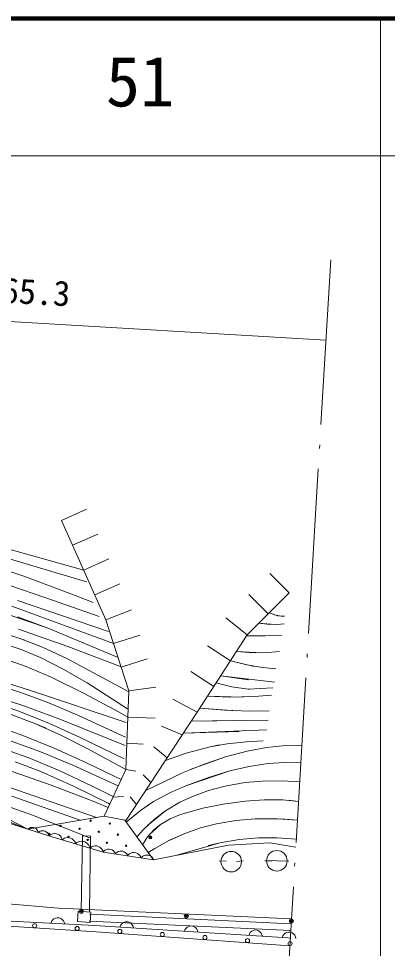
# Model space of a CAD drawing. Units: millimetres, scale not verified. Extents: x 40000 to 680000, y 20000 to 380000.
# Drawn here: x 552652 to 579500, y 312262 to 380000 of the extents above; entities that cross this region are included whole.
import ezdxf
from ezdxf.enums import TextEntityAlignment as Align

# ---------------------------------------------------------------- set-up
doc = ezdxf.new("R2010")
doc.units = ezdxf.units.MM
doc.header["$LTSCALE"] = 1000
doc.linetypes.add('DASHED', pattern=[7.5, 6, -1.5])
doc.linetypes.add('LONG_DASHED_DOTTED', pattern=[15.25, 12, -1.5, 0.25, -1.5])
for name, color, linetype, lineweight in [('M-BGD', 7, 'Continuous', 13), ('M-BMK-LINE', 2, 'LONG_DASHED_DOTTED', 13), ('M-STR-HTXT', 7, 'Continuous', 13), ('M-TTL', 2, 'Continuous', 140), ('M-TTL-BAND', 7, 'Continuous', 25), ('M-TTL-LINE', 7, 'Continuous', 13), ('M-TTL-TXT', 7, 'Continuous', 13)]:
    doc.layers.add(name, color=color, linetype=linetype, lineweight=lineweight)
doc.styles.add('ＭＳ ゴシック', font='')
doc.styles.get('ＭＳ ゴシック').set_extended_font_data('MS Gothic')

msp = doc.modelspace()

# ---------------------------------------------------------------- linework, layer by layer
at = {"layer": 'M-BGD'}
for p, q in [((555772, 343441), (557598, 344258)), ((559012, 336207), (555772, 343441)), ((556582, 341632), (558408, 342450)), ((550465, 341768), (557392, 339824)), ((545505, 340936), (554628, 337804)), ((549052, 340741), (553021, 339368)), ((550389, 341126), (557603, 338962)), ((557392, 339824), (559218, 340641)), ((572350, 338168), (570931, 339576)), ((553021, 339368), (556957, 337900)), ((558202, 338016), (560027, 338833)), ((572350, 338168), (569301, 335094)), ((570826, 336631), (569406, 338039)), ((552565, 337607), (559193, 335359)), ((554628, 337804), (558526, 336445)), ((556957, 337900), (558082, 337472)), ((550084, 337206), (554665, 335633)), ((552157, 337202), (559564, 334480)), ((559012, 336207), (560880, 336922)), ((570912, 336718), (571562, 336475)), ((570912, 336718), (571282, 336551)), ((552562, 336406), (554852, 335561)), ((560670, 331026), (559012, 336207)), ((569301, 335094), (567744, 336350)), ((571282, 336551), (571760, 336460)), ((571760, 336460), (572018, 336467)), ((551110, 335357), (552819, 334812)), ((551110, 335357), (552819, 334812)), ((552634, 335526), (556234, 334256)), ((554852, 335561), (559891, 333460)), ((570135, 335949), (571323, 335854)), ((570135, 335949), (570933, 335861)), ((570933, 335861), (571721, 335884)), ((571721, 335884), (571977, 335914)), ((552819, 334812), (553099, 334711)), ((552819, 334812), (554395, 334197)), ((559565, 334480), (561470, 335090)), ((569301, 335094), (565649, 329470)), ((569237, 335031), (571785, 335065)), ((569237, 335031), (570595, 335042)), ((551432, 334506), (552839, 334034)), ((551432, 334506), (552839, 334034)), ((552839, 334034), (554301, 333420)), ((554395, 334197), (556207, 333362)), ((556234, 334256), (560004, 332817)), ((568084, 333219), (566406, 334308)), ((551552, 333387), (553131, 332818)), ((554301, 333420), (555901, 332612)), ((556207, 333362), (560667, 330944)), ((560117, 332753), (562022, 333363)), ((568527, 333903), (570387, 333789)), ((568527, 333903), (569725, 333798)), ((569725, 333798), (570785, 333807)), ((570785, 333807), (571640, 333886)), ((553131, 332818), (554965, 332036)), ((555901, 332612), (557636, 331607)), ((560004, 332817), (560145, 332762)), ((568100, 333217), (569811, 332805)), ((568100, 333217), (569263, 332915)), ((569263, 332915), (570405, 332721)), ((570405, 332721), (571371, 332630)), ((550058, 332134), (553658, 331006)), ((554965, 332036), (557481, 330799)), ((566866, 331344), (565189, 332434)), ((567377, 332115), (569392, 331834)), ((567377, 332115), (571290, 331668)), ((550695, 331555), (552732, 330927)), ((557636, 331607), (560572, 329724)), ((560670, 331026), (562652, 331296)), ((567010, 331620), (568184, 331324)), ((567010, 331620), (568184, 331324)), ((568184, 331324), (569365, 331151)), ((568184, 331324), (569365, 331151)), ((569365, 331151), (571151, 331244)), ((550681, 330693), (553022, 329938)), ((552732, 330927), (554789, 330165)), ((553658, 331006), (560482, 328727)), ((557481, 330799), (559961, 329465)), ((560447, 325296), (560670, 331026)), ((566411, 330643), (569005, 330570)), ((566411, 330643), (568010, 330571)), ((568010, 330571), (569804, 330605)), ((569365, 331151), (569454, 331146)), ((569804, 330605), (571075, 330700)), ((550711, 330203), (552672, 329535)), ((553022, 329938), (555650, 328974)), ((554789, 330165), (557001, 329231)), ((565649, 329470), (563883, 330409)), ((551972, 329361), (553841, 328651)), ((551972, 329361), (553841, 328651)), ((552672, 329535), (554894, 328640)), ((557001, 329231), (560435, 327649)), ((559961, 329465), (560596, 329116)), ((565649, 329470), (560428, 321526)), ((565846, 329775), (568496, 329559)), ((565846, 329775), (567639, 329606)), ((567639, 329606), (569496, 329544)), ((569496, 329544), (570899, 329563)), ((550744, 328544), (552828, 327823)), ((553841, 328651), (554647, 328307)), ((553841, 328651), (555735, 327805)), ((554894, 328640), (557081, 327649)), ((555650, 328974), (560414, 327043)), ((560596, 329116), (562594, 329038)), ((565217, 328814), (570813, 328888)), ((565217, 328814), (568308, 328859)), ((564560, 327812), (563045, 328455)), ((564646, 327944), (570726, 328176)), ((564646, 327944), (568720, 328059)), ((551907, 327443), (554206, 326597)), ((552828, 327823), (555237, 326848)), ((555735, 327805), (557696, 326810)), ((557081, 327649), (560327, 326063)), ((560521, 327206), (561727, 327151)), ((567846, 327169), (569239, 327302)), ((569239, 327302), (570460, 327373)), ((551519, 326811), (553387, 326144)), ((554206, 326597), (556606, 325599)), ((555237, 326848), (557606, 325776)), ((557696, 326810), (560447, 325296)), ((563470, 326155), (562500, 326956)), ((564857, 326475), (566589, 326949)), ((564857, 326475), (566589, 326949)), ((566589, 326949), (567846, 327169)), ((566589, 326949), (567255, 327080)), ((569295, 326639), (567716, 326220)), ((569295, 326639), (567716, 326220)), ((570689, 326900), (569295, 326639)), ((570689, 326900), (569295, 326639)), ((572084, 327046), (570689, 326900)), ((572084, 327046), (570689, 326900)), ((573273, 327070), (572084, 327046)), ((573273, 327070), (572084, 327046)), ((552413, 325855), (554275, 325141)), ((553387, 326144), (555599, 325219)), ((563337, 325953), (564857, 326475)), ((563337, 325953), (564857, 326475)), ((567716, 326220), (565146, 325285)), ((567716, 326220), (566168, 325693)), ((555599, 325219), (557956, 324117)), ((556606, 325599), (559904, 324115)), ((557606, 325776), (560115, 324574)), ((558885, 321896), (560447, 325296)), ((560447, 325296), (561196, 325175)), ((566168, 325693), (564590, 325045)), ((568039, 325188), (564831, 324096)), ((568039, 325188), (566475, 324711)), ((569426, 325510), (568039, 325188)), ((569426, 325510), (568039, 325188)), ((570819, 325723), (569426, 325510)), ((570819, 325723), (569426, 325510)), ((572012, 325806), (570819, 325723)), ((572012, 325806), (570819, 325723)), ((573196, 325785), (572012, 325806)), ((573196, 325785), (572012, 325806)), ((552183, 325141), (555019, 324155)), ((554275, 325141), (556648, 324079)), ((562279, 324342), (561722, 324900)), ((564590, 325045), (561877, 323731)), ((566475, 324711), (564831, 324096)), ((571849, 324470), (570387, 324452)), ((573113, 324386), (571849, 324470)), ((551121, 324274), (558329, 321801)), ((555019, 324155), (558003, 323002)), ((556648, 324079), (559167, 322837)), ((557956, 324117), (559546, 323336)), ((564831, 324096), (563719, 323615)), ((564831, 324096), (563719, 323615)), ((567686, 324087), (566478, 323764)), ((569132, 324339), (567686, 324087)), ((570387, 324452), (569132, 324339)), ((573113, 324386), (572874, 324409)), ((552169, 323350), (557126, 321594)), ((559524, 323287), (560280, 323339)), ((561236, 322755), (560769, 323296)), ((563719, 323615), (562484, 322963)), ((563719, 323615), (562484, 322963)), ((565316, 323340), (564394, 322907)), ((565316, 323340), (564394, 322907)), ((566478, 323764), (565316, 323340)), ((551400, 322779), (553662, 321980)), ((558003, 323002), (559177, 322531)), ((559167, 322837), (559289, 322776)), ((562484, 322963), (561524, 322310)), ((562484, 322963), (562009, 322660)), ((564394, 322907), (563355, 322287)), ((564394, 322907), (563355, 322287)), ((566065, 322469), (564443, 322009)), ((567539, 322773), (566065, 322469)), ((567539, 322773), (566065, 322469)), ((569139, 322999), (567539, 322773)), ((569139, 322999), (567539, 322773)), ((570525, 323092), (569139, 322999)), ((570525, 323092), (569139, 322999)), ((571899, 323077), (570525, 323092)), ((571899, 323077), (570525, 323092)), ((573029, 322973), (571899, 323077)), ((573029, 322973), (571899, 323077)), ((573029, 322973), (572297, 323052)), ((550361, 322103), (553317, 320941)), ((550406, 321866), (553313, 320944)), ((550892, 322189), (553317, 320941)), ((558885, 321896), (553317, 320941)), ((553662, 321980), (557890, 320295)), ((560377, 321599), (558885, 321896)), ((561524, 322310), (560593, 321550)), ((563355, 322287), (562024, 321206)), ((563355, 322287), (562555, 321686)), ((564443, 322009), (563684, 321694)), ((564443, 322009), (563684, 321694)), ((562467, 318722), (560377, 321599)), ((560593, 321550), (560482, 321455)), ((562555, 321686), (561743, 320918)), ((562991, 321297), (562158, 320539)), ((562991, 321297), (562530, 320932)), ((563684, 321694), (562991, 321297)), ((563684, 321694), (562991, 321297)), ((567060, 321336), (565885, 321035)), ((568462, 321573), (567060, 321336)), ((569881, 321694), (568462, 321573)), ((571502, 321701), (569881, 321694)), ((572947, 321593), (571502, 321701)), ((572947, 321593), (571708, 321690)), ((553317, 320941), (554847, 320458)), ((553391, 321001), (553321, 320939)), ((553451, 321033), (553391, 321001)), ((553526, 321059), (553451, 321033)), ((553632, 321076), (553526, 321059)), ((553729, 321062), (553632, 321076)), ((553820, 321034), (553729, 321062)), ((553907, 320989), (553820, 321034)), ((553984, 320915), (553907, 320989)), ((554031, 320850), (553984, 320915)), ((554062, 320790), (554031, 320850)), ((554084, 320699), (554062, 320790)), ((554154, 320761), (554084, 320699)), ((554214, 320792), (554154, 320761)), ((554289, 320819), (554214, 320792)), ((554395, 320835), (554289, 320819)), ((554492, 320822), (554395, 320835)), ((554583, 320793), (554492, 320822)), ((554670, 320749), (554583, 320793)), ((554747, 320674), (554670, 320749)), ((554794, 320609), (554747, 320674)), ((554825, 320549), (554794, 320609)), ((554847, 320458), (554825, 320549)), ((554847, 320458), (558801, 319282)), ((554957, 320530), (554871, 320451)), ((555031, 320570), (554957, 320530)), ((555125, 320605), (555031, 320570)), ((555257, 320628), (555125, 320605)), ((555378, 320613), (555257, 320628)), ((555493, 320579), (555378, 320613)), ((555602, 320526), (555493, 320579)), ((555700, 320434), (555602, 320526)), ((555760, 320354), (555700, 320434)), ((557892, 320442), (557292, 320451)), ((561743, 320918), (561256, 320388)), ((562530, 320932), (562047, 320380)), ((564744, 320641), (563624, 320134)), ((564744, 320641), (563649, 320147)), ((565885, 321035), (564744, 320641)), ((555800, 320279), (555760, 320354)), ((555829, 320166), (555800, 320279)), ((555915, 320245), (555829, 320166)), ((555990, 320285), (555915, 320245)), ((556084, 320320), (555990, 320285)), ((556216, 320343), (556084, 320320)), ((556336, 320328), (556216, 320343)), ((556451, 320294), (556336, 320328)), ((556561, 320241), (556451, 320294)), ((556659, 320149), (556561, 320241)), ((556718, 320069), (556659, 320149)), ((556759, 319994), (556718, 320069)), ((556788, 319881), (556759, 319994)), ((556882, 319968), (556788, 319881)), ((556964, 320012), (556882, 319968)), ((557068, 320050), (556964, 320012)), ((557213, 320076), (557068, 320050)), ((557346, 320059), (557213, 320076)), ((557472, 320022), (557346, 320059)), ((557592, 319963), (557472, 320022)), ((557700, 319862), (557592, 319963)), ((557766, 319774), (557700, 319862)), ((557810, 319692), (557766, 319774)), ((558229, 319745), (558096, 319721)), ((558349, 319730), (558229, 319745)), ((558464, 319695), (558349, 319730)), ((562047, 320380), (561675, 319816)), ((562467, 318722), (567942, 319781)), ((563649, 320147), (562573, 319547)), ((567330, 319959), (564165, 319049)), ((567330, 319959), (566444, 319750)), ((568717, 320195), (567330, 319959)), ((568717, 320195), (567330, 319959)), ((567942, 319781), (570953, 319953)), ((570116, 320319), (568717, 320195)), ((570116, 320319), (568717, 320195)), ((571476, 320323), (570116, 320319)), ((571476, 320323), (570116, 320319)), ((570953, 319953), (572830, 319629)), ((572865, 320211), (571119, 320334)), ((572865, 320211), (571476, 320323)), ((572865, 320211), (571476, 320323)), ((557842, 319567), (557810, 319692)), ((557928, 319646), (557842, 319567)), ((558003, 319687), (557928, 319646)), ((558096, 319721), (558003, 319687)), ((558574, 319642), (558464, 319695)), ((558672, 319550), (558574, 319642)), ((558731, 319470), (558672, 319550)), ((558772, 319395), (558731, 319470)), ((558801, 319282), (558772, 319395)), ((558801, 319282), (562467, 318722)), ((558877, 319362), (558810, 319281)), ((558938, 319407), (558877, 319362)), ((559018, 319449), (558938, 319407)), ((559133, 319487), (559018, 319449)), ((559242, 319488), (559133, 319487)), ((559349, 319472), (559242, 319488)), ((559453, 319438), (559349, 319472)), ((559551, 319368), (559453, 319438)), ((559614, 319304), (559551, 319368)), ((559660, 319242), (559614, 319304)), ((559699, 319145), (559660, 319242)), ((559766, 319226), (559699, 319145)), ((559828, 319271), (559766, 319226)), ((559907, 319313), (559828, 319271)), ((560022, 319351), (559907, 319313)), ((560132, 319352), (560022, 319351)), ((560239, 319336), (560132, 319352)), ((560343, 319302), (560239, 319336)), ((560441, 319232), (560343, 319302)), ((560504, 319168), (560441, 319232)), ((560549, 319106), (560504, 319168)), ((560589, 319009), (560549, 319106)), ((560664, 319099), (560589, 319009)), ((560732, 319149), (560664, 319099)), ((560820, 319196), (560732, 319149)), ((560948, 319237), (560820, 319196)), ((561069, 319239), (560948, 319237)), ((561188, 319221), (561069, 319239)), ((561304, 319183), (561188, 319221)), ((561413, 319106), (561304, 319183)), ((561483, 319034), (561413, 319106)), ((561900, 319063), (561786, 319026)), ((562010, 319065), (561900, 319063)), ((562117, 319049), (562010, 319065)), ((562573, 319547), (562079, 319249)), ((562221, 319014), (562117, 319049)), ((561533, 318966), (561483, 319034)), ((561578, 318858), (561533, 318966)), ((561645, 318939), (561578, 318858)), ((561706, 318984), (561645, 318939)), ((561786, 319026), (561706, 318984)), ((562319, 318945), (562221, 319014)), ((562382, 318881), (562319, 318945)), ((562428, 318819), (562382, 318881)), ((562467, 318722), (562428, 318819)), ((567756, 318611), (567257, 318647)), ((568504, 318603), (569004, 318630)), ((571078, 318642), (570578, 318636)), ((570703, 318667), (572202, 318625)), ((571828, 318637), (572327, 318624)), ((551590, 315528), (555556, 315191)), ((555556, 315191), (571462, 314465)), ((547522, 314503), (558170, 313925)), ((555121, 314310), (555055, 314214)), ((555226, 314405), (555121, 314310)), ((555329, 314459), (555226, 314405)), ((555451, 314493), (555329, 314459)), ((555611, 314484), (555451, 314493)), ((555728, 314438), (555611, 314484)), ((555825, 314372), (555728, 314438)), ((555919, 314267), (555825, 314372)), ((556995, 314973), (556939, 314220)), ((557913, 314906), (556995, 314973)), ((557815, 314751), (572499, 314063)), ((557858, 314153), (557913, 314906)), ((571462, 314465), (572520, 314415)), ((547570, 314161), (558297, 313471)), ((555055, 314214), (555009, 314096)), ((555974, 314164), (555919, 314267)), ((556007, 314042), (555974, 314164)), ((556939, 314220), (557858, 314153)), ((572470, 313564), (557792, 314251)), ((558170, 313925), (572250, 313029)), ((560065, 313924), (560018, 313807)), ((560131, 314020), (560065, 313924)), ((560237, 314114), (560131, 314020)), ((560341, 314167), (560237, 314114)), ((560463, 314200), (560341, 314167)), ((560623, 314189), (560463, 314200)), ((560740, 314142), (560623, 314189)), ((560836, 314076), (560740, 314142)), ((560930, 313969), (560836, 314076)), ((560983, 313866), (560930, 313969)), ((561016, 313744), (560983, 313866)), ((564825, 313722), (564758, 313626)), ((564931, 313815), (564825, 313722)), ((565034, 313869), (564931, 313815)), ((565157, 313901), (565034, 313869)), ((565316, 313891), (565157, 313901)), ((565434, 313843), (565316, 313891)), ((565529, 313777), (565434, 313843)), ((565623, 313671), (565529, 313777)), ((565676, 313567), (565623, 313671)), ((558297, 313471), (572404, 312458)), ((564758, 313626), (564711, 313509)), ((565709, 313445), (565676, 313567)), ((569452, 313327), (569404, 313210)), ((569518, 313423), (569452, 313327)), ((569624, 313517), (569518, 313423)), ((569728, 313570), (569624, 313517)), ((569850, 313603), (569728, 313570)), ((570010, 313592), (569850, 313603)), ((570127, 313545), (570010, 313592)), ((570223, 313479), (570127, 313545)), ((570316, 313372), (570223, 313479)), ((570370, 313269), (570316, 313372)), ((570402, 313147), (570370, 313269)), ((571891, 313171), (571844, 313054)), ((571957, 313267), (571891, 313171)), ((572063, 313361), (571957, 313267)), ((572167, 313415), (572063, 313361)), ((572289, 313447), (572167, 313415)), ((572250, 313029), (572437, 313018)), ((572449, 313438), (572289, 313447)), ((572566, 313391), (572449, 313438)), ((572662, 313325), (572566, 313391)), ((572756, 313219), (572662, 313325)), ((572810, 313115), (572756, 313219)), ((572842, 312993), (572810, 313115))]:
    msp.add_line(p, q, dxfattribs=at)
at = {"layer": 'M-BGD', "linetype": 'DASHED'}
for p, q in [((557210, 314958), (557292, 320451)), ((557810, 314949), (557892, 320442))]:
    msp.add_line(p, q, dxfattribs=at)
at = {"layer": 'M-BGD'}
for centre, radius in [((555691, 321188), 50), ((557895, 321566), 50), ((559293, 321352), 50), ((554885, 320596), 50), ((556283, 320382), 50), ((557089, 320974), 50), ((558487, 320760), 50), ((559885, 320547), 50), ((562242, 320351), 100), ((562242, 320351), 60), ((557681, 320168), 50), ((559079, 319954), 50), ((560477, 319741), 50), ((562242, 320351), 20), ((568130, 318583), 750), ((571453, 318646), 750), ((557213, 314965), 150), ((557213, 314965), 90), ((557213, 314965), 30), ((564863, 314616), 150), ((564863, 314616), 90), ((564863, 314616), 30), ((572513, 314265), 150), ((572513, 314265), 90), ((553817, 313910), 150), ((556918, 313710), 150), ((560019, 313498), 150), ((572513, 314265), 30), ((563118, 313275), 150), ((566217, 313053), 150), ((569316, 312830), 150), ((572415, 312608), 150)]:
    msp.add_circle(centre, radius, dxfattribs=at)
at = {"layer": 'M-BMK-LINE'}
msp.add_line((575375, 362414), (572088, 307146), dxfattribs=at)
at = {"layer": 'M-STR-HTXT'}
msp.add_line((575025, 356564), (533391, 359042), dxfattribs=at)
at = {"layer": 'M-TTL'}
msp.add_line((680000, 380000), (40000, 380000), dxfattribs=at)
at = {"layer": 'M-TTL-BAND', "lineweight": 13}
msp.add_line((579000, 20000), (579000, 370000), dxfattribs=at)
at = {"layer": 'M-TTL-LINE'}
for p, q in [((579000, 380000), (579000, 370000)), ((40000, 370000), (680000, 370000))]:
    msp.add_line(p, q, dxfattribs=at)

# ---------------------------------------------------------------- texts
at = {"layer": 'M-STR-HTXT', "style": 'ＭＳ ゴシック'}
msp.add_text('ガードパイプ L=65.3', height=1833, rotation=356.8, dxfattribs=at).set_placement((532639, 359811), align=Align.BOTTOM_LEFT)
at = {"layer": 'M-TTL-TXT', "style": 'ＭＳ ゴシック'}
msp.add_text('51', height=3666, dxfattribs=at).set_placement((561497, 372500), align=Align.BOTTOM_CENTER)

doc.saveas('drawing.dxf')
